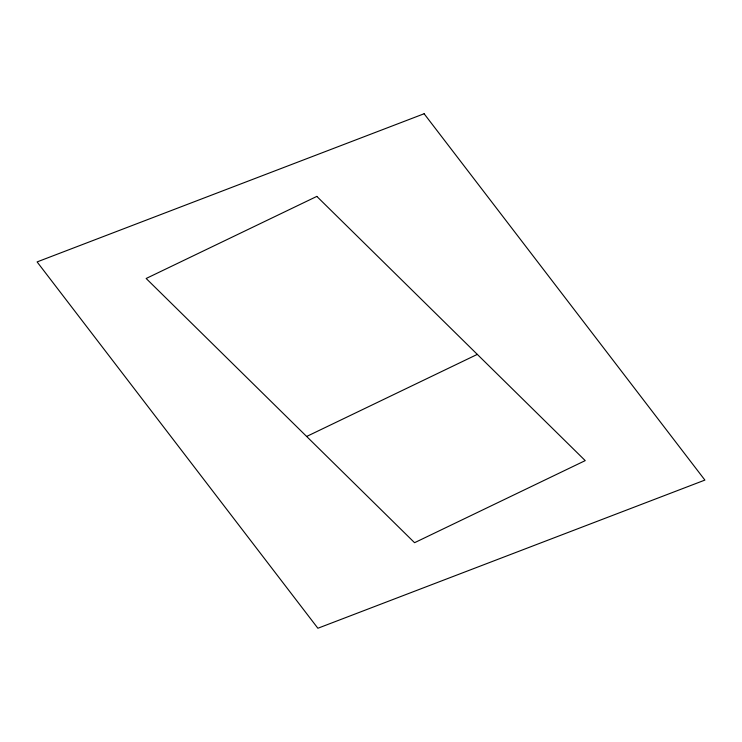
<?xml version="1.0" encoding="UTF-8"?>
<svg xmlns="http://www.w3.org/2000/svg" width="742" height="742" viewBox="0 0 742 742"><rect width="100%" height="100%" fill="white"/><g stroke="black" fill="none" stroke-linecap="round" stroke-linejoin="round"><path stroke-width="1.11" d="M306.641 436.463L477.31 354.388M316.825 196.407L146.155 278.482L414.565 542.699L585.225 460.615L316.825 196.407M424.118 113.749L37.1 261.917L317.882 628.251L704.9 480.083L424.118 113.749"/></g></svg>
